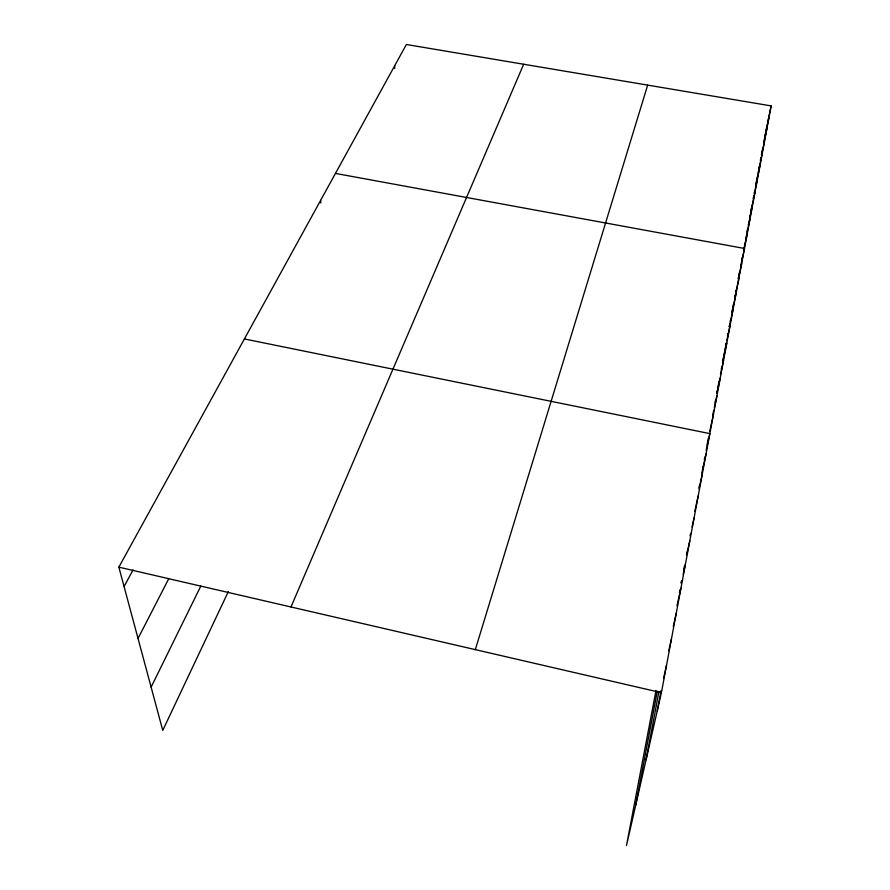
<?xml version="1.0" encoding="UTF-8"?>
<svg xmlns="http://www.w3.org/2000/svg" width="890" height="890" viewBox="0 0 890 890"><rect width="100%" height="100%" fill="white"/><g stroke="black" fill="none" stroke-linecap="round" stroke-linejoin="round"><path stroke-width="1.33" d="M657.221 710.977L661.048 690.584M679.426 592.529L679.927 589.859M683.843 568.955L684.332 566.374M686.535 554.581L687.035 551.922M699.117 487.509L699.607 484.917M702.544 469.208L703.044 466.516M704.313 459.796L704.813 457.104M707.105 444.911L708.373 438.103M715.048 402.547L715.527 399.955M716.773 393.313L717.284 390.599M717.796 387.884L719.064 381.109M721.301 369.183L721.79 366.535M723.503 357.413L722.535 362.575L726.796 343.051M723.993 354.843L724.471 352.262M724.95 349.681L725.439 347.1M726.196 343.095L725.684 345.821L726.24 343.217M727.464 336.275L727.976 333.55M729.244 326.808L729.744 324.149M730.234 321.49L730.735 318.831M732.47 309.62L731.981 312.223L735.963 294.023M732.948 307.028L733.438 304.436M735.129 295.413L734.651 297.95L738.867 278.481M735.607 292.877L736.075 290.34M738.266 278.692L739.534 271.94M741.77 259.98L742.271 257.344M743.495 250.802L743.973 248.221M744.463 245.651L744.941 243.07M747.088 231.645L747.556 229.131M749.792 217.216L750.292 214.501M752.05 205.167L750.804 211.798L754.943 192.54M753.774 195.956L753.285 198.548L753.841 195.978M754.264 193.364L754.742 190.772M757.379 176.698L755.955 184.308L759.826 166.419M758.792 169.178L759.259 166.686M760.928 157.786L760.427 160.489L760.972 157.942M761.44 155.083L762.708 148.33M763.943 141.721L764.688 137.761M765.422 133.845L764.933 136.437L768.982 117.491M765.901 131.253L767.113 124.778M656.03 690.418L626.493 845.5L661.404 692.687L771.14 105.899L406.374 44.5L118.86 567.153L162.748 730.401L228.374 591.516M635.683 805.272L657.298 691.241M646.073 759.749L658.956 691.441M767.692 122.086L771.14 105.899M764.154 141.543L766.768 129.339M761.506 155.405L764.499 141.432M758.102 172.894L762.185 153.792M754.386 193.419L757.412 179.335M748.268 225.348L752.417 206.046M745.664 239.199L749.836 219.863M743.562 250.802L747.188 234.003M740.847 265.298L744.485 248.477L335.452 173.417M738.344 278.848L741.704 263.295M729.31 326.864L732.982 309.965M726.807 340.614L729.922 326.296M720.455 374.545L723.581 360.228M716.862 393.469L720.277 377.861M712.623 415.463L713.758 410.257M714.336 407.653L716.895 395.95M709.719 431.416L713.424 414.529M706.137 450.474L709.853 433.619L244.383 338.957M701.787 473.246L706.07 453.833M699.039 488.821L702.188 474.626M694.756 511.472L698.183 496.019M690.073 536.003L690.64 533.444M692.064 527.036L694.055 518.058M686.68 554.793L689.817 540.753M683.164 574.306L685.445 564.138M676.979 605.834L680.928 588.257M673.252 626.56L676.278 613.132M668.757 650.79L671.472 638.798M663.517 678.503L666.521 665.308M475.316 649.633L647.664 85.117M290.986 606.98L523.676 64.247M151.122 687.158L200.773 586.165M138.028 638.453L168.822 578.578M124.066 586.555L133.077 569.878M118.86 567.153L661.404 692.687M320.623 200.372L320.812 202.998M394.671 65.771L394.726 68.486M681.662 580.603L681.173 583.195L681.74 580.647"/></g></svg>
